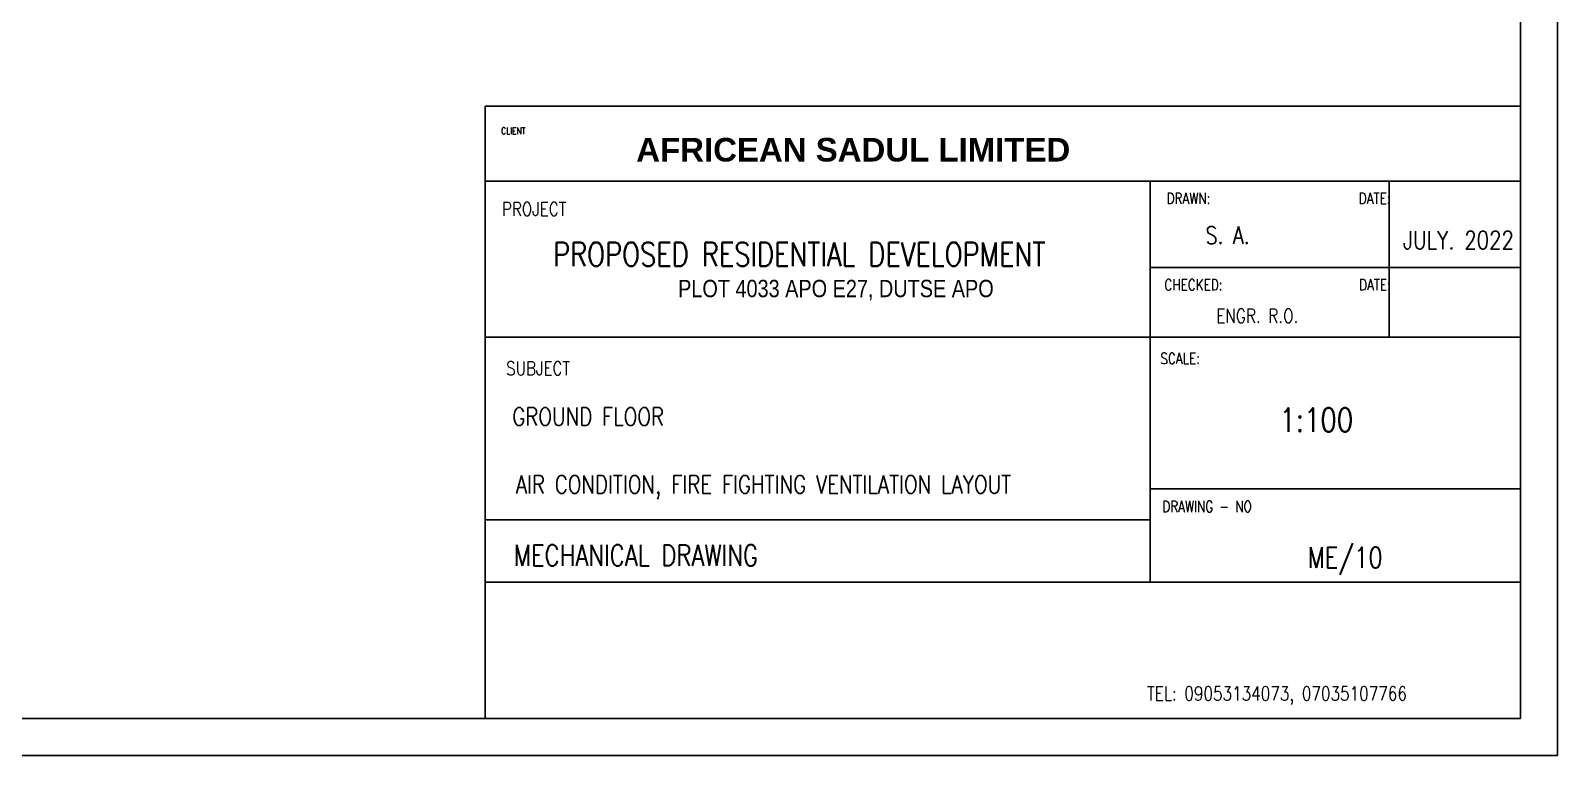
# Model space of a CAD drawing. Header units: inches. Extents: x 23 to 2032867, y 13 to 664695.
# Drawn here: x 630670 to 650078, y 486761 to 495971 of the extents above; entities that cross this region are included whole.
import ezdxf

# ---------------------------------------------------------------- set-up
doc = ezdxf.new("R2010")
doc.units = ezdxf.units.IN
doc.header["$MEASUREMENT"] = 0
for name, color, linetype in [('Annotation - Text', 7, 'Continuous'), ('GFROM', 7, 'Continuous'), ('LIAB', 8, 'Continuous'), ('Plotlyr150', 8, 'Continuous'), ('PLOTYR', 15, 'Continuous')]:
    doc.layers.add(name, color=color, linetype=linetype)
doc.styles.add('GENERATED_STYLE_3', font='arialbd.ttf')
doc.styles.add('SIMPLEX8', font='simplexd.shx', dxfattribs={"width": 0.8})

msp = doc.modelspace()

# ---------------------------------------------------------------- linework, layer by layer
at = {"layer": 'LIAB', "color": 7, "linetype": 'Continuous', "ltscale": 256.031999}
for p, q in [((649608.926, 487230.637), (649608.926, 513236.592)), ((649608.926, 495008.867), (636447.105, 495008.867)), ((636447.105, 495008.867), (636447.105, 487230.637)), ((636447.105, 494055.513), (649608.926, 494055.513)), ((644901.12, 494055.513), (644901.12, 488961.787)), ((647938.301, 494061.691), (647938.301, 492077.438)), ((649608.926, 492961.941), (644901.12, 492961.941)), ((649608.926, 492077.438), (636447.105, 492077.438)), ((644901.12, 490148.712), (649594.445, 490148.712)), ((636447.105, 489753.137), (644901.12, 489753.137)), ((649608.926, 488961.787), (636447.105, 488961.787)), ((612178.812, 487230.637), (649608.926, 487230.637))]:
    msp.add_line(p, q, dxfattribs=at)
at = {"layer": 'PLOTYR', "color": 1, "linetype": 'Continuous', "ltscale": 250}
for p, q in [((650078.348, 486761.215), (650078.348, 513706.014)), ((611585.778, 486761.215), (650078.348, 486761.215))]:
    msp.add_line(p, q, dxfattribs=at)

# ---------------------------------------------------------------- texts
at = {"layer": 'Annotation - Text', "linetype": 'Continuous', "lineweight": 20, "insert": (641097.497, 494607.359), "char_height": 300, "width": 7891.24482, "attachment_point": 2, "line_spacing_factor": 0.992596, "style": 'GENERATED_STYLE_3'}
msp.add_mtext('\\pi59.673;AFRICEAN SADUL LIMITED', dxfattribs=at)
at = {"layer": 'Annotation - Text', "color": 0, "linetype": 'Continuous', "lineweight": 20, "insert": (640842.244, 492803.863), "char_height": 220.29504, "width": 6419.9254, "attachment_point": 2, "line_spacing_factor": 0.992596, "style": 'GENERATED_STYLE_3'}
msp.add_mtext('\\pi43.81889; {\\fTechnicLite|b0|i0|c2|p2;PLOT 4033 APO E27, DUTSE APO }', dxfattribs=at)
at = {"layer": 'GFROM', "color": 7, "linetype": 'Continuous', "ltscale": 204.216, "style": 'SIMPLEX8', "width": 0.8}
for s, height, p in [('JULY. 2022', 229.5089, (648115.953, 493194.002, 30926.094)), ('PROPOSED RESIDENTIAL DEVELOPMENT', 301.23038, (637312.209, 492978.267, -5724.903)), ('GROUND FLOOR', 229.50886, (636794.383, 490951.697)), ('AIR CONDITION, FIRE FIGHTING VENTILATION LAYOUT', 229.50886, (636838.525, 490089.182))]:
    msp.add_text(s, height=height, dxfattribs=at).set_placement(p)
at = {"layer": 'Plotlyr150', "color": 7, "linetype": 'Continuous', "ltscale": 251.249999, "style": 'SIMPLEX8', "width": 0.8}
for s, height, p in [('CLIENT', 87.5604, (636651.578, 494653.203)), ('PROJECT', 175.1207, (636662.174, 493616.114)), ('DRAWN:                      DATE:', 140.09657, (645110.038, 493769.402)), ('CHECKED:                    DATE:', 140.09657, (645081.753, 492670.616)), ('SCALE:', 140.0966, (645030.755, 491735.723)), ('SUBJECT', 175.1207, (636716.037, 491592.279)), ('DRAWING - NO', 140.09657, (645055.18, 489854.108))]:
    msp.add_text(s, height=height, dxfattribs=at).set_placement(p)
at = {"layer": 'Plotlyr150', "color": 7, "linetype": 'Continuous', "ltscale": 306.324012, "style": 'SIMPLEX8', "width": 0.8}
for s, height, p in [('S. A.', 221.3121, (645605.22, 493260.182)), ('ENGR. R.O.', 177.0497, (645741.697, 492258.53)), ('1:100', 303.5832, (646544.735, 490873.354)), ('MECHANICAL DRAWING', 265.57453, (636811.375, 489169.469)), ('ME/10', 265.5745, (646901.054, 489143.488)), ('TEL: 09053134073, 07035107766', 177.04969, (644862.159, 487460.86))]:
    msp.add_text(s, height=height, dxfattribs=at).set_placement(p)

doc.saveas('drawing.dxf')
